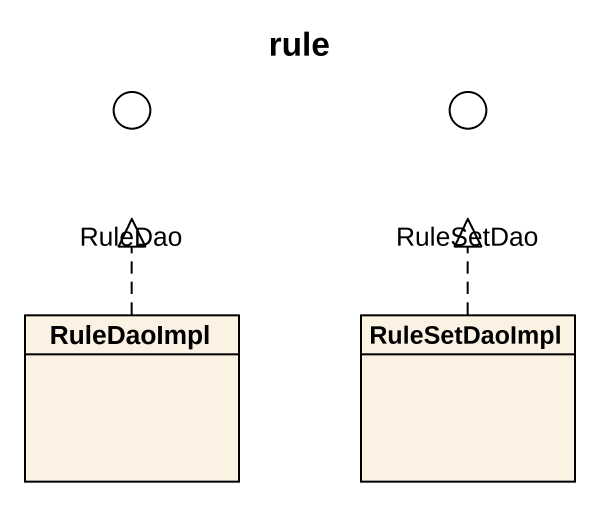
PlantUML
@startuml
title rule
allowmixing
hide circle
hide empty members
() RuleDao <<interface>>
() RuleSetDao <<interface>>
class RuleDaoImpl
class RuleSetDaoImpl
RuleDaoImpl .up.|> RuleDao
RuleSetDaoImpl .up.|> RuleSetDao
@enduml
